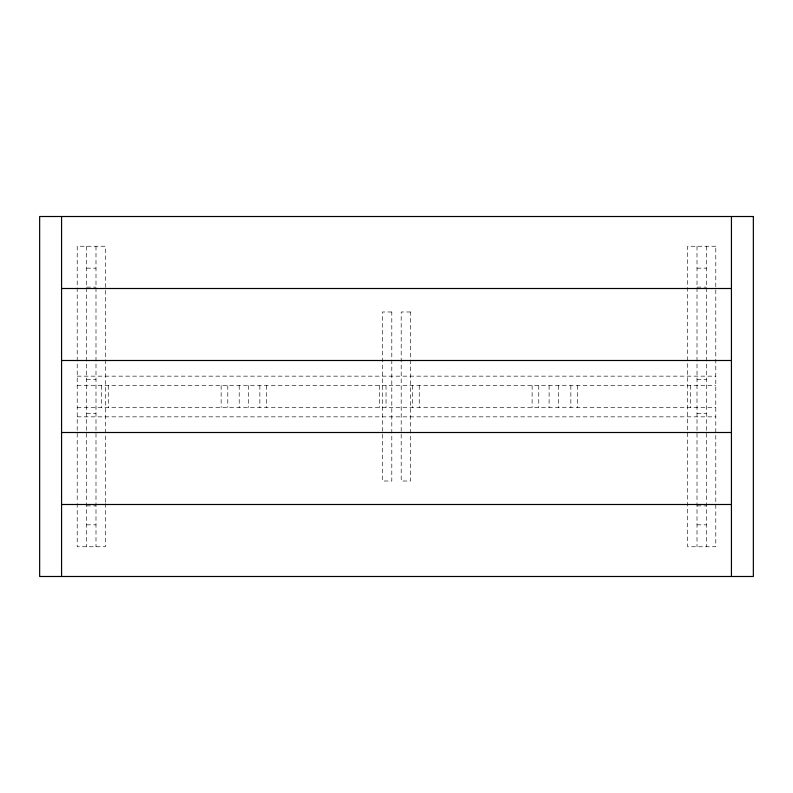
<?xml version="1.0" encoding="UTF-8"?>
<svg xmlns="http://www.w3.org/2000/svg" width="793" height="793" viewBox="0 0 793 793"><rect width="100%" height="100%" fill="white"/><g stroke="black" fill="none" stroke-linecap="round" stroke-linejoin="round"><path stroke-width="0.59" stroke-dasharray="3.96 2.97" d="M86.606 268.163L95.993 268.163M697.007 268.163L706.394 268.163M86.606 287.135L95.993 287.135M697.007 287.135L706.394 287.135M77.208 376.15L715.792 376.15M86.606 379.48L95.993 379.48M697.007 379.48L706.394 379.48M77.208 385.547L715.792 385.547M77.208 407.453L715.792 407.453M86.606 413.52L95.993 413.52M697.007 413.52L706.394 413.52M77.208 416.85L715.792 416.85M86.606 505.865L95.993 505.865M697.007 505.865L706.394 505.865M86.606 524.837L95.993 524.837M697.007 524.837L706.394 524.837M706.394 246.246L706.394 546.754M697.007 246.246L697.007 546.754M690.366 385.547L690.366 407.453M577.482 385.547L577.482 407.453M570.841 385.547L570.841 407.453M558.49 385.547L558.49 407.453M549.103 385.547L549.103 407.453M538.764 385.547L538.764 407.453M532.123 385.547L532.123 407.453M419.239 385.547L419.239 407.453M412.598 385.547L412.598 407.453M386.032 385.547L386.032 407.453M379.391 385.547L379.391 407.453M266.507 385.547L266.507 407.453M259.866 385.547L259.866 407.453M248.596 385.547L248.596 407.453M239.208 385.547L239.208 407.453M227.789 385.547L227.789 407.453M221.148 385.547L221.148 407.453M108.264 385.547L108.264 407.453M105.39 502.237L105.39 246.246L77.208 246.246L77.208 502.237M105.39 503.446L105.39 546.754L77.208 546.754L77.208 503.446M101.623 385.547L101.623 407.453M95.993 246.246L95.993 546.754M86.606 246.246L86.606 546.754M715.792 246.246L687.61 246.246L687.61 546.754L715.792 546.754L715.792 246.246M391.801 311.986L382.414 311.986L382.414 481.014L391.801 481.014L391.801 311.986M410.586 311.986L401.199 311.986L401.199 481.014L410.586 481.014L410.586 311.986"/><path stroke-width="1.19" d="M61.567 288.503L731.433 288.503M61.567 360.498L731.433 360.498M61.567 432.502L731.433 432.502M61.567 504.497L731.433 504.497M731.433 216.509L731.433 576.491M61.567 216.509L61.567 576.491M753.35 216.509L39.65 216.509L39.65 576.491L753.35 576.491L753.35 216.509"/></g></svg>
